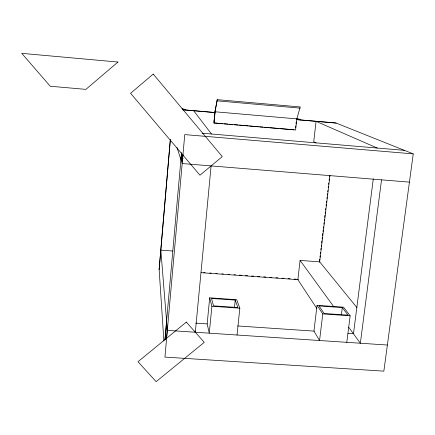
<?xml version="1.0" encoding="UTF-8"?>
<svg xmlns="http://www.w3.org/2000/svg" width="435" height="435" viewBox="0 0 435 435"><rect width="100%" height="100%" fill="white"/><g stroke="black" fill="none" stroke-linecap="round" stroke-linejoin="round"><path stroke-width="0.65" d="M170.33 139.331L159.123 269.325L163.881 341.018M159.145 269.656L170.324 140.016M164.93 339.768L181.498 152.957M165.001 340.056L166.48 323.357L167.127 331.459L166.475 338.794M182.907 154.18L182.254 161.499L181.139 158.112L181.612 152.805M213.944 121.463L214.134 119.494M214.444 116.216L214.569 114.9M214.596 113.127L217.25 99.664L300.242 106.95L296.833 118.875L295.599 130L214.036 123.013L214.955 112.034L214.814 112.279M214.036 123.013L215.097 111.79L217.25 99.664M211.1 165.909L195.32 332.242L195.081 330.921M209.697 297.823L207.163 323.906L209.262 333.172L211.894 306.267L209.697 297.823L236.732 299.71L239.826 308.197L237.042 335.021M234.476 307.458L235.226 300.106L211.53 298.453L213.498 305.843L237.885 307.529L235.226 300.106M295.588 127.852L295.816 125.835M296.039 123.817L296.262 121.795M356.95 307.643L319.692 261.859L300.085 260.413L297.872 279.651L316.805 308.415M214.199 116.466L214.439 114.459M319.48 261.163L319.72 259.14M319.959 257.118L320.122 255.769M320.361 253.746L320.519 252.403M320.84 249.706L321.003 248.358M321.242 246.335L321.405 244.987M321.644 242.964L321.884 240.941M322.128 238.918L322.286 237.57M322.525 235.547L322.77 233.524M323.009 231.502L323.167 230.158M323.412 228.136L323.569 226.787M323.89 224.09L324.053 222.742M324.292 220.719L324.45 219.37M324.695 217.348L324.934 215.325M325.173 213.302L325.337 211.954M325.576 209.931L325.739 208.588M326.06 205.891L326.217 204.542M326.457 202.52L326.62 201.171M326.941 198.474L327.104 197.126M327.343 195.103L327.501 193.754M327.745 191.732L327.903 190.383M328.224 187.692L328.387 186.343M328.626 184.32L328.784 182.972M329.105 180.275L329.268 178.926M329.507 176.904L329.67 175.555M319.649 262.234L329.975 175.522M317.033 305.316L313.95 331.106L319.556 340.518L322.775 313.923L317.033 305.316L343.541 307.17L350.148 315.815L346.787 342.329M341.383 314.842L342.285 307.578L319.045 305.957L324.118 313.488L348.022 315.141L342.285 307.578M373.29 178.818L353.465 333.77L348.049 333.406M381.533 179.845L360.354 343.231L348.685 327.202M413.25 153.887L383.844 371.147L164.947 357.097L184.755 134.605L413.25 153.887L335.929 122.98L296.708 119.581M387.378 345.031L167.328 330.377L160.83 250.136L172.896 251.028M195.701 323.129L207.212 323.906M237.679 325.962L314.195 331.122M211.894 306.267L239.826 308.197M322.775 313.923L350.148 315.815M203.694 272.538L205.048 272.636M209.773 272.973L211.122 273.071M215.852 273.414L217.201 273.512M221.932 273.849L223.28 273.947M228.005 274.289L229.359 274.387M234.084 274.724L235.438 274.822M239.489 275.116L241.512 275.263M245.568 275.556L247.591 275.698M251.642 275.991L253.67 276.138M257.721 276.432L259.749 276.578M263.8 276.867L265.823 277.013M269.879 277.307L271.902 277.454M275.953 277.742L277.981 277.889M282.032 278.183L284.06 278.329M288.111 278.617L290.14 278.764M294.19 279.058L296.213 279.205M201.079 272.68L298.47 279.694M181.139 158.112L183.168 158.28M409.427 182.124L182.178 163.544L176.991 147.492M213.928 122.893L222.676 123.643M224.025 123.757L228.065 124.105M229.408 124.22L232.774 124.508M234.117 124.622L238.157 124.97M239.506 125.084L248.254 125.835M249.598 125.949L258.346 126.699M259.695 126.813L263.061 127.102M264.404 127.221L268.444 127.564M269.792 127.678L278.541 128.428M279.884 128.548L294.022 129.755M202.134 133.219L404.365 150.336M215.097 111.79L296.833 118.875M182.423 109.68L214.885 112.491M182.336 109.767L214.819 112.578M296.425 119.647L336.222 123.094M217.141 100.849L300.112 108.13M377.227 148.041L316.082 121.349L313.738 141.701L316.093 143.023M193.673 110.746L211.502 134.013M300.085 260.413L333.944 306.947M182.091 108.728A6.759 6.742 -61.9 0 1 185.386 109.892M296.365 118.75A6.742 6.552 -52.8 0 1 300.732 119.881M117.956 62.042L85.891 89.371L50.259 86.244L21.75 53.347L117.956 62.042M153.245 74.07L130.582 93.286L199.953 175.207L222.28 156.595L153.245 74.07M186.321 322.085L137.993 361.719L156.127 381.653L204.265 342.34L186.321 322.085"/></g></svg>
